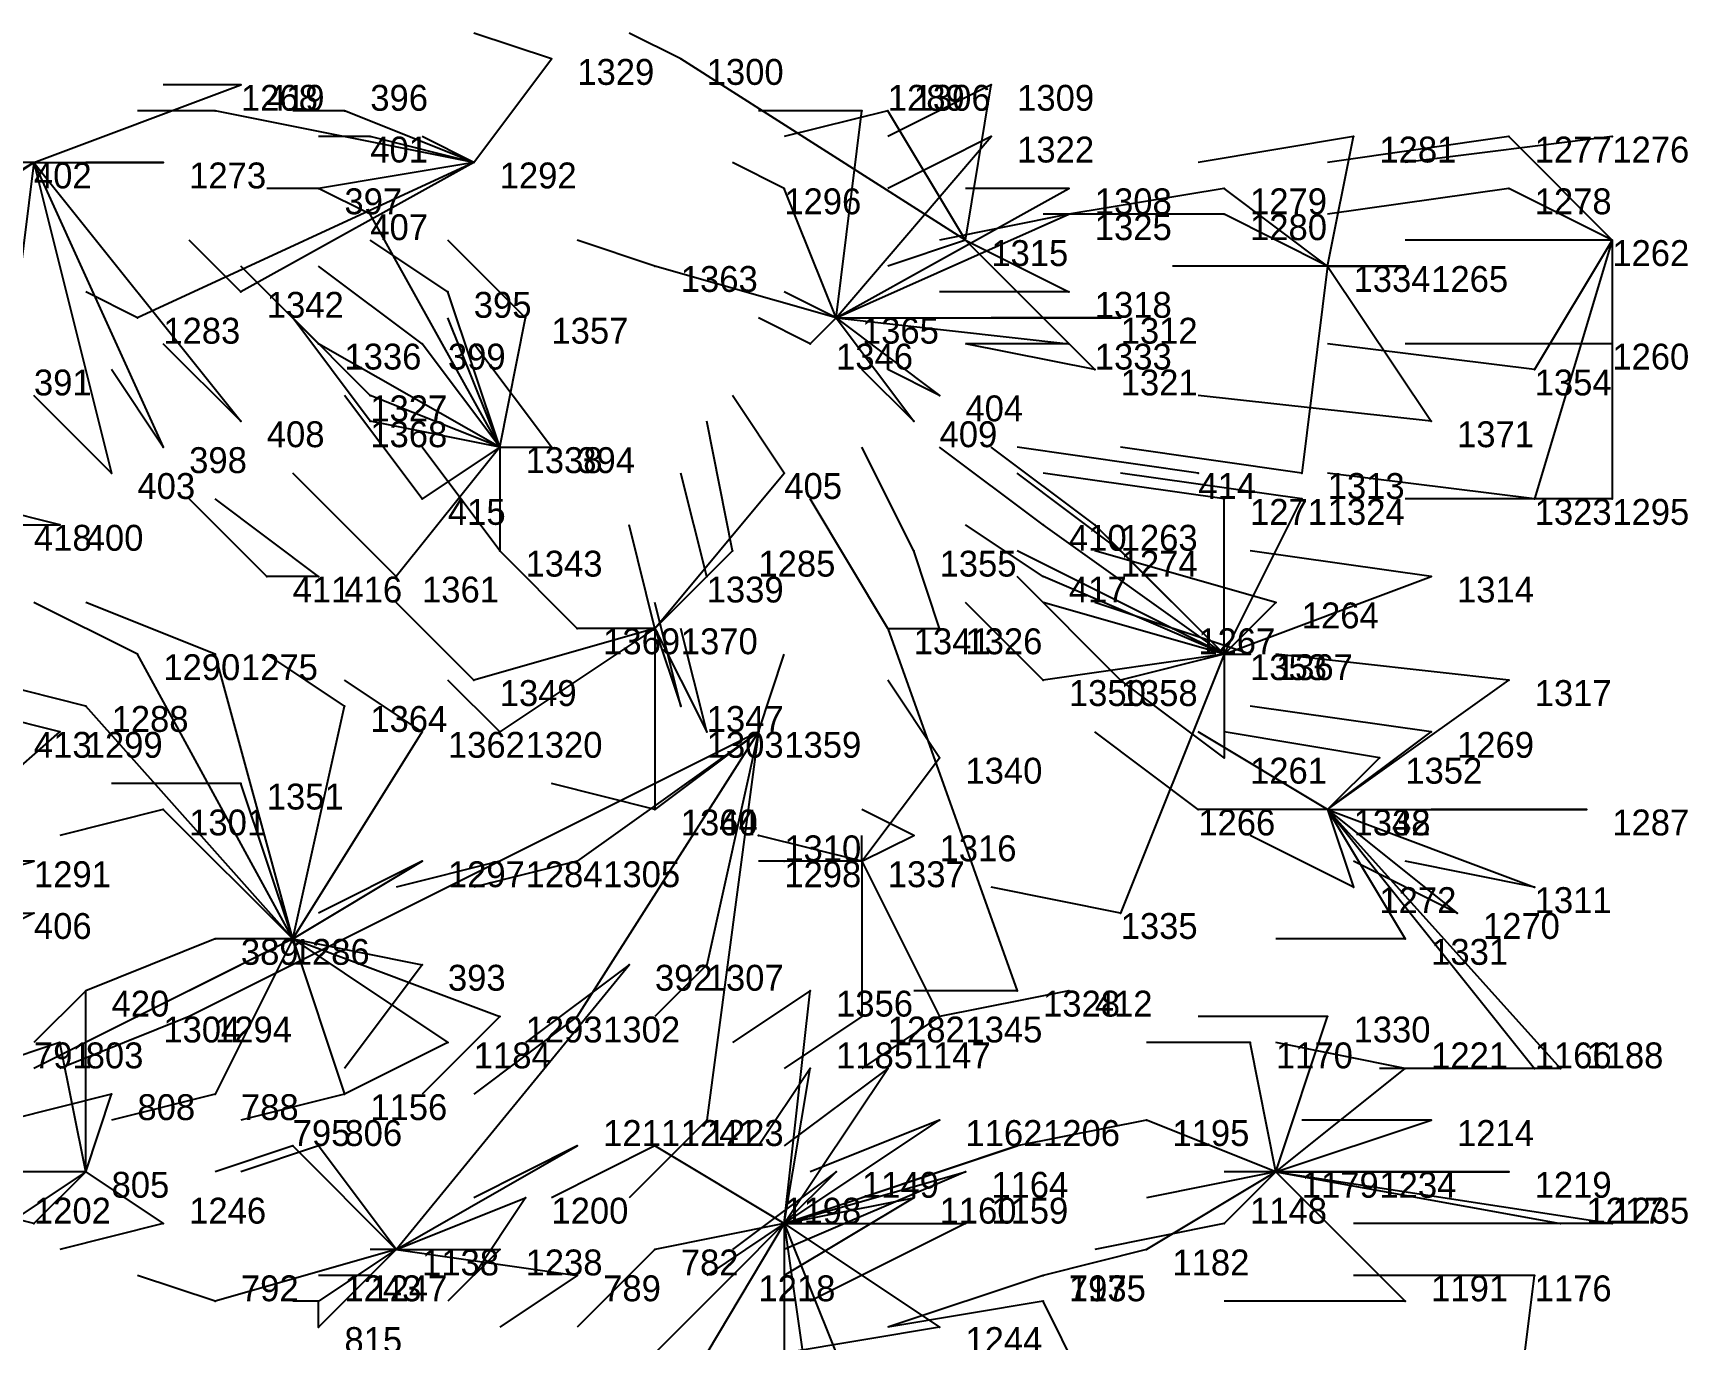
# Model space of a CAD drawing. Extents: x 13.668 to 13.876, y -34.05 to -33.931.
# Drawn here: x 13.812 to 13.8759, y -33.9815 to -33.931 of the extents above; entities that cross this region are included whole.
import ezdxf

# ---------------------------------------------------------------- set-up
doc = ezdxf.new("R2010")
doc.units = 0
for name, color, linetype in [('Facilities', 3, 'CONTINUOUS'), ('Facilities_lines', 3, 'CONTINUOUS'), ('Normals', 1, 'CONTINUOUS'), ('Source_points', 5, 'CONTINUOUS'), ('Text', 3, 'CONTINUOUS')]:
    doc.layers.add(name, color=color, linetype=linetype)

msp = doc.modelspace()

# ---------------------------------------------------------------- linework, layer by layer
at = {"layer": 'Facilities', "color": 3}
for p in [(13.873, -33.935, -1.212), (13.812, -33.936, -1.214), (13.829, -33.936, -1.213), (13.848, -33.939, -1.213), (13.873, -33.939, -1.211), (13.862, -33.94, -1.212), (13.843, -33.942, -1.213), (13.83, -33.947, -1.213), (13.857, -33.948, -1.214), (13.846, -33.951, -1.211), (13.823, -33.952, -1.214), (13.836, -33.954, -1.213), (13.845, -33.954, -1.213), (13.858, -33.955, -1.212), (13.84, -33.958, -1.212), (13.862, -33.961, -1.212), (13.844, -33.963, -1.213), (13.822, -33.966, -1.213), (13.852, -33.968, -1.215), (13.814, -33.975, -1.214), (13.86, -33.975, -1.212), (13.841, -33.977, -1.213), (13.826, -33.978, -1.213), (13.851, -33.979, -1.215)]:
    msp.add_point(p, dxfattribs=at)
at = {"layer": 'Facilities_lines', "color": 3}
for p, q in [((13.829, -33.936, -1.213), (13.832, -33.932, -1.213)), ((13.848, -33.939, -1.213), (13.837, -33.932, -1.212)), ((13.812, -33.936, -1.214), (13.82, -33.933, -1.214)), ((13.848, -33.939, -1.213), (13.849, -33.933, -1.212)), ((13.829, -33.936, -1.213), (13.819, -33.934, -1.213)), ((13.829, -33.936, -1.213), (13.824, -33.934, -1.214)), ((13.843, -33.942, -1.213), (13.844, -33.934, -1.213)), ((13.848, -33.939, -1.213), (13.845, -33.934, -1.212)), ((13.829, -33.936, -1.213), (13.825, -33.935, -1.214)), ((13.843, -33.942, -1.213), (13.849, -33.935, -1.213)), ((13.862, -33.94, -1.212), (13.863, -33.935, -1.211)), ((13.873, -33.939, -1.211), (13.869, -33.935, -1.211)), ((13.812, -33.936, -1.214), (13.807, -33.939, -1.213)), ((13.812, -33.936, -1.214), (13.809, -33.938, -1.213)), ((13.812, -33.936, -1.214), (13.811, -33.944, -1.214)), ((13.812, -33.936, -1.214), (13.817, -33.947, -1.214)), ((13.812, -33.936, -1.214), (13.815, -33.948, -1.214)), ((13.812, -33.936, -1.214), (13.82, -33.946, -1.214)), ((13.812, -33.936, -1.214), (13.817, -33.936, -1.213)), ((13.829, -33.936, -1.213), (13.816, -33.942, -1.213)), ((13.829, -33.936, -1.213), (13.82, -33.941, -1.213)), ((13.829, -33.936, -1.213), (13.823, -33.937, -1.214)), ((13.843, -33.942, -1.213), (13.841, -33.937, -1.213)), ((13.843, -33.942, -1.213), (13.852, -33.937, -1.213)), ((13.862, -33.94, -1.212), (13.858, -33.937, -1.212)), ((13.873, -33.939, -1.211), (13.869, -33.937, -1.212)), ((13.83, -33.947, -1.213), (13.825, -33.938, -1.214)), ((13.843, -33.942, -1.213), (13.852, -33.938, -1.213)), ((13.862, -33.94, -1.212), (13.858, -33.938, -1.213)), ((13.848, -33.939, -1.213), (13.852, -33.941, -1.212)), ((13.848, -33.939, -1.213), (13.853, -33.944, -1.212)), ((13.873, -33.939, -1.211), (13.87, -33.949, -1.211)), ((13.873, -33.939, -1.211), (13.87, -33.944, -1.211)), ((13.873, -33.939, -1.211), (13.873, -33.943, -1.211)), ((13.873, -33.939, -1.211), (13.873, -33.949, -1.211)), ((13.843, -33.942, -1.213), (13.836, -33.94, -1.213)), ((13.862, -33.94, -1.212), (13.861, -33.948, -1.212)), ((13.862, -33.94, -1.212), (13.865, -33.94, -1.212)), ((13.862, -33.94, -1.212), (13.866, -33.946, -1.212)), ((13.83, -33.947, -1.213), (13.828, -33.941, -1.214)), ((13.83, -33.947, -1.213), (13.831, -33.942, -1.213)), ((13.843, -33.942, -1.213), (13.842, -33.943, -1.213)), ((13.843, -33.942, -1.213), (13.852, -33.943, -1.213)), ((13.843, -33.942, -1.213), (13.846, -33.946, -1.214)), ((13.843, -33.942, -1.213), (13.847, -33.945, -1.214)), ((13.843, -33.942, -1.213), (13.854, -33.942, -1.213)), ((13.83, -33.947, -1.213), (13.823, -33.943, -1.213)), ((13.83, -33.947, -1.213), (13.827, -33.943, -1.214)), ((13.83, -33.947, -1.213), (13.825, -33.945, -1.213)), ((13.83, -33.947, -1.213), (13.825, -33.946, -1.213)), ((13.83, -33.947, -1.213), (13.826, -33.952, -1.212)), ((13.83, -33.947, -1.213), (13.827, -33.949, -1.214)), ((13.83, -33.947, -1.213), (13.832, -33.947, -1.214)), ((13.83, -33.947, -1.213), (13.83, -33.951, -1.213)), ((13.836, -33.954, -1.213), (13.841, -33.948, -1.214)), ((13.858, -33.955, -1.212), (13.858, -33.949, -1.212)), ((13.858, -33.955, -1.212), (13.861, -33.949, -1.213)), ((13.8, -33.95, -1.214), (13.813, -33.95, -1.214)), ((13.858, -33.955, -1.212), (13.851, -33.95, -1.214)), ((13.858, -33.955, -1.212), (13.853, -33.95, -1.212)), ((13.836, -33.954, -1.213), (13.839, -33.951, -1.212)), ((13.858, -33.955, -1.212), (13.854, -33.951, -1.212)), ((13.823, -33.952, -1.214), (13.821, -33.952, -1.214)), ((13.836, -33.954, -1.213), (13.838, -33.952, -1.212)), ((13.858, -33.955, -1.212), (13.851, -33.952, -1.214)), ((13.858, -33.955, -1.212), (13.866, -33.952, -1.211)), ((13.858, -33.955, -1.212), (13.86, -33.953, -1.212)), ((13.836, -33.954, -1.213), (13.829, -33.956, -1.213)), ((13.836, -33.954, -1.213), (13.83, -33.958, -1.212)), ((13.836, -33.954, -1.213), (13.833, -33.954, -1.212)), ((13.836, -33.954, -1.213), (13.837, -33.957, -1.213)), ((13.836, -33.954, -1.213), (13.836, -33.961, -1.213)), ((13.836, -33.954, -1.213), (13.838, -33.958, -1.212)), ((13.845, -33.954, -1.213), (13.847, -33.954, -1.212)), ((13.845, -33.954, -1.213), (13.85, -33.968, -1.211)), ((13.858, -33.955, -1.212), (13.856, -33.954, -1.212)), ((13.822, -33.966, -1.213), (13.816, -33.955, -1.213)), ((13.822, -33.966, -1.213), (13.819, -33.955, -1.212)), ((13.858, -33.955, -1.212), (13.851, -33.956, -1.213)), ((13.858, -33.955, -1.212), (13.854, -33.965, -1.212)), ((13.858, -33.955, -1.212), (13.854, -33.956, -1.213)), ((13.858, -33.955, -1.212), (13.858, -33.959, -1.212)), ((13.858, -33.955, -1.212), (13.859, -33.955, -1.211)), ((13.862, -33.961, -1.212), (13.869, -33.956, -1.212)), ((13.822, -33.966, -1.213), (13.814, -33.957, -1.213)), ((13.822, -33.966, -1.213), (13.824, -33.957, -1.213)), ((13.805, -33.965, -1.214), (13.813, -33.958, -1.212)), ((13.84, -33.958, -1.212), (13.818, -33.969, -1.212)), ((13.822, -33.966, -1.213), (13.827, -33.958, -1.212)), ((13.84, -33.958, -1.212), (13.83, -33.963, -1.212)), ((13.84, -33.958, -1.212), (13.833, -33.969, -1.212)), ((13.84, -33.958, -1.212), (13.833, -33.963, -1.212)), ((13.84, -33.958, -1.212), (13.836, -33.961, -1.212)), ((13.84, -33.958, -1.212), (13.838, -33.973, -1.212)), ((13.84, -33.958, -1.212), (13.838, -33.967, -1.212)), ((13.862, -33.961, -1.212), (13.866, -33.958, -1.212)), ((13.844, -33.963, -1.213), (13.847, -33.959, -1.213)), ((13.862, -33.961, -1.212), (13.864, -33.959, -1.212)), ((13.822, -33.966, -1.213), (13.82, -33.96, -1.213)), ((13.822, -33.966, -1.213), (13.817, -33.961, -1.213)), ((13.862, -33.961, -1.212), (13.857, -33.961, -1.212)), ((13.862, -33.961, -1.212), (13.87, -33.971, -1.212)), ((13.862, -33.961, -1.212), (13.871, -33.971, -1.211)), ((13.862, -33.961, -1.212), (13.867, -33.965, -1.211)), ((13.862, -33.961, -1.212), (13.863, -33.964, -1.212)), ((13.862, -33.961, -1.212), (13.872, -33.961, -1.212)), ((13.862, -33.961, -1.212), (13.87, -33.964, -1.211)), ((13.862, -33.961, -1.212), (13.865, -33.966, -1.212)), ((13.862, -33.961, -1.212), (13.862, -33.961, -1.211)), ((13.844, -33.963, -1.213), (13.84, -33.962, -1.213)), ((13.844, -33.963, -1.213), (13.846, -33.962, -1.212)), ((13.805, -33.965, -1.214), (13.812, -33.963, -1.213)), ((13.822, -33.966, -1.213), (13.827, -33.963, -1.213)), ((13.844, -33.963, -1.213), (13.841, -33.963, -1.212)), ((13.844, -33.963, -1.213), (13.844, -33.969, -1.212)), ((13.844, -33.963, -1.213), (13.847, -33.969, -1.211)), ((13.805, -33.965, -1.214), (13.812, -33.965, -1.214)), ((13.822, -33.966, -1.213), (13.816, -33.969, -1.213)), ((13.822, -33.966, -1.213), (13.819, -33.966, -1.214)), ((13.822, -33.966, -1.213), (13.819, -33.972, -1.214)), ((13.822, -33.966, -1.213), (13.827, -33.967, -1.214)), ((13.822, -33.966, -1.213), (13.824, -33.972, -1.213)), ((13.822, -33.966, -1.213), (13.828, -33.97, -1.213)), ((13.822, -33.966, -1.213), (13.83, -33.969, -1.213)), ((13.826, -33.978, -1.213), (13.835, -33.967, -1.214)), ((13.814, -33.975, -1.214), (13.814, -33.968, -1.214)), ((13.841, -33.977, -1.213), (13.842, -33.968, -1.213)), ((13.86, -33.975, -1.212), (13.862, -33.969, -1.211)), ((13.814, -33.975, -1.214), (13.813, -33.97, -1.214)), ((13.86, -33.975, -1.212), (13.859, -33.97, -1.211)), ((13.841, -33.977, -1.213), (13.845, -33.971, -1.213)), ((13.841, -33.977, -1.213), (13.842, -33.971, -1.212)), ((13.86, -33.975, -1.212), (13.865, -33.971, -1.212)), ((13.814, -33.975, -1.214), (13.815, -33.972, -1.214)), ((13.841, -33.977, -1.213), (13.847, -33.973, -1.213)), ((13.86, -33.975, -1.212), (13.855, -33.973, -1.211)), ((13.86, -33.975, -1.212), (13.866, -33.973, -1.211)), ((13.826, -33.978, -1.213), (13.822, -33.974, -1.214)), ((13.826, -33.978, -1.213), (13.823, -33.974, -1.214)), ((13.826, -33.978, -1.213), (13.833, -33.974, -1.213)), ((13.841, -33.977, -1.213), (13.836, -33.974, -1.213)), ((13.841, -33.977, -1.213), (13.85, -33.974, -1.212)), ((13.814, -33.975, -1.214), (13.808, -33.979, -1.214)), ((13.814, -33.975, -1.214), (13.812, -33.977, -1.213)), ((13.814, -33.975, -1.214), (13.817, -33.977, -1.212)), ((13.841, -33.977, -1.213), (13.843, -33.975, -1.213)), ((13.841, -33.977, -1.213), (13.848, -33.975, -1.212)), ((13.86, -33.975, -1.212), (13.855, -33.978, -1.212)), ((13.86, -33.975, -1.212), (13.858, -33.977, -1.212)), ((13.86, -33.975, -1.212), (13.865, -33.98, -1.212)), ((13.86, -33.975, -1.212), (13.871, -33.977, -1.212)), ((13.86, -33.975, -1.212), (13.869, -33.975, -1.212)), ((13.86, -33.975, -1.212), (13.863, -33.975, -1.211)), ((13.86, -33.975, -1.212), (13.873, -33.977, -1.212)), ((13.826, -33.978, -1.213), (13.831, -33.976, -1.213)), ((13.841, -33.977, -1.213), (13.846, -33.976, -1.212)), ((13.841, -33.977, -1.213), (13.836, -33.978, -1.214)), ((13.841, -33.977, -1.213), (13.838, -33.982, -1.214)), ((13.841, -33.977, -1.213), (13.839, -33.979, -1.212)), ((13.841, -33.977, -1.213), (13.841, -33.989, -1.214)), ((13.841, -33.977, -1.213), (13.843, -33.982, -1.213)), ((13.841, -33.977, -1.213), (13.848, -33.977, -1.213)), ((13.841, -33.977, -1.213), (13.842, -33.984, -1.212)), ((13.841, -33.977, -1.213), (13.847, -33.981, -1.213)), ((13.826, -33.978, -1.213), (13.819, -33.98, -1.214)), ((13.826, -33.978, -1.213), (13.823, -33.981, -1.214)), ((13.826, -33.978, -1.213), (13.823, -33.98, -1.213)), ((13.826, -33.978, -1.213), (13.825, -33.979, -1.213)), ((13.826, -33.978, -1.213), (13.833, -33.979, -1.214)), ((13.826, -33.978, -1.213), (13.83, -33.978, -1.212)), ((13.869, -33.987, -1.211), (13.87, -33.979, -1.211)), ((13.854, -33.986, -1.212), (13.851, -33.98, -1.212))]:
    msp.add_line(p, q, dxfattribs=at)
at = {"layer": 'Normals', "color": 1}
for p, q in [((13.832, -33.932, -1.213), (13.829, -33.931, -1.113)), ((13.837, -33.932, -1.212), (13.835, -33.931, -1.112)), ((13.82, -33.933, -1.214), (13.817, -33.933, -1.114)), ((13.849, -33.933, -1.212), (13.845, -33.935, -1.112)), ((13.819, -33.934, -1.213), (13.816, -33.934, -1.113)), ((13.824, -33.934, -1.214), (13.822, -33.934, -1.114)), ((13.844, -33.934, -1.213), (13.84, -33.934, -1.113)), ((13.845, -33.934, -1.212), (13.841, -33.935, -1.112)), ((13.825, -33.935, -1.214), (13.823, -33.935, -1.114)), ((13.829, -33.936, -1.213), (13.827, -33.935, -1.113)), ((13.849, -33.935, -1.213), (13.845, -33.937, -1.113)), ((13.863, -33.935, -1.211), (13.857, -33.936, -1.111)), ((13.869, -33.935, -1.211), (13.862, -33.936, -1.111)), ((13.873, -33.935, -1.212), (13.865, -33.936, -1.112)), ((13.812, -33.936, -1.214), (13.809, -33.936, -1.114)), ((13.817, -33.936, -1.213), (13.814, -33.936, -1.113)), ((13.841, -33.937, -1.213), (13.839, -33.936, -1.113)), ((13.823, -33.937, -1.214), (13.821, -33.937, -1.114)), ((13.825, -33.938, -1.214), (13.823, -33.937, -1.114)), ((13.852, -33.937, -1.213), (13.848, -33.937, -1.113)), ((13.858, -33.937, -1.212), (13.852, -33.938, -1.112)), ((13.869, -33.937, -1.212), (13.862, -33.938, -1.112)), ((13.852, -33.938, -1.213), (13.847, -33.939, -1.113)), ((13.858, -33.938, -1.213), (13.851, -33.938, -1.113)), ((13.82, -33.941, -1.213), (13.818, -33.939, -1.113)), ((13.828, -33.941, -1.214), (13.825, -33.939, -1.114)), ((13.831, -33.942, -1.213), (13.828, -33.939, -1.113)), ((13.836, -33.94, -1.213), (13.833, -33.939, -1.113)), ((13.848, -33.939, -1.213), (13.845, -33.94, -1.113)), ((13.873, -33.939, -1.211), (13.865, -33.939, -1.111)), ((13.823, -33.943, -1.213), (13.82, -33.94, -1.113)), ((13.827, -33.943, -1.214), (13.823, -33.94, -1.114)), ((13.862, -33.94, -1.212), (13.856, -33.94, -1.112)), ((13.865, -33.94, -1.212), (13.858, -33.94, -1.112)), ((13.816, -33.942, -1.213), (13.814, -33.941, -1.113)), ((13.843, -33.942, -1.213), (13.841, -33.941, -1.113)), ((13.852, -33.941, -1.212), (13.847, -33.941, -1.112)), ((13.825, -33.945, -1.213), (13.822, -33.942, -1.113)), ((13.825, -33.946, -1.213), (13.822, -33.942, -1.113)), ((13.83, -33.947, -1.213), (13.828, -33.942, -1.113)), ((13.842, -33.943, -1.213), (13.84, -33.942, -1.113)), ((13.854, -33.942, -1.213), (13.849, -33.942, -1.113)), ((13.82, -33.946, -1.214), (13.817, -33.943, -1.114)), ((13.832, -33.947, -1.214), (13.829, -33.943, -1.114)), ((13.853, -33.944, -1.212), (13.848, -33.943, -1.112)), ((13.852, -33.943, -1.213), (13.848, -33.943, -1.113)), ((13.87, -33.944, -1.211), (13.862, -33.943, -1.111)), ((13.873, -33.943, -1.211), (13.865, -33.943, -1.111)), ((13.817, -33.947, -1.214), (13.815, -33.944, -1.114)), ((13.846, -33.946, -1.214), (13.844, -33.944, -1.114)), ((13.847, -33.945, -1.214), (13.845, -33.944, -1.114)), ((13.815, -33.948, -1.214), (13.812, -33.945, -1.114)), ((13.827, -33.949, -1.214), (13.824, -33.945, -1.114)), ((13.841, -33.948, -1.214), (13.839, -33.945, -1.114)), ((13.866, -33.946, -1.212), (13.857, -33.945, -1.112)), ((13.839, -33.951, -1.212), (13.838, -33.946, -1.112)), ((13.83, -33.951, -1.213), (13.827, -33.947, -1.113)), ((13.846, -33.951, -1.211), (13.844, -33.947, -1.111)), ((13.851, -33.95, -1.214), (13.847, -33.947, -1.114)), ((13.853, -33.95, -1.212), (13.849, -33.947, -1.112)), ((13.857, -33.948, -1.214), (13.85, -33.947, -1.114)), ((13.861, -33.948, -1.212), (13.854, -33.947, -1.112)), ((13.826, -33.952, -1.212), (13.822, -33.948, -1.112)), ((13.838, -33.952, -1.212), (13.837, -33.948, -1.112)), ((13.854, -33.951, -1.212), (13.85, -33.948, -1.112)), ((13.858, -33.949, -1.212), (13.851, -33.948, -1.112)), ((13.861, -33.949, -1.213), (13.854, -33.948, -1.113)), ((13.87, -33.949, -1.211), (13.862, -33.948, -1.111)), ((13.813, -33.95, -1.214), (13.809, -33.949, -1.114)), ((13.821, -33.952, -1.214), (13.818, -33.949, -1.114)), ((13.823, -33.952, -1.214), (13.819, -33.949, -1.114)), ((13.845, -33.954, -1.213), (13.842, -33.949, -1.113)), ((13.873, -33.949, -1.211), (13.865, -33.949, -1.111)), ((13.836, -33.954, -1.213), (13.835, -33.95, -1.113)), ((13.851, -33.952, -1.214), (13.848, -33.95, -1.114)), ((13.833, -33.954, -1.212), (13.83, -33.951, -1.112)), ((13.847, -33.954, -1.212), (13.846, -33.951, -1.112)), ((13.856, -33.954, -1.212), (13.85, -33.951, -1.112)), ((13.86, -33.953, -1.212), (13.853, -33.951, -1.112)), ((13.866, -33.952, -1.211), (13.859, -33.951, -1.111)), ((13.854, -33.956, -1.213), (13.85, -33.952, -1.113)), ((13.816, -33.955, -1.213), (13.812, -33.953, -1.113)), ((13.819, -33.955, -1.212), (13.814, -33.953, -1.112)), ((13.829, -33.956, -1.213), (13.826, -33.953, -1.113)), ((13.837, -33.957, -1.213), (13.836, -33.953, -1.113)), ((13.851, -33.956, -1.213), (13.848, -33.953, -1.113)), ((13.858, -33.955, -1.212), (13.851, -33.953, -1.112)), ((13.859, -33.955, -1.211), (13.853, -33.953, -1.111)), ((13.838, -33.958, -1.212), (13.837, -33.954, -1.112)), ((13.824, -33.957, -1.213), (13.821, -33.955, -1.113)), ((13.84, -33.958, -1.212), (13.841, -33.955, -1.112)), ((13.869, -33.956, -1.212), (13.86, -33.955, -1.112)), ((13.814, -33.957, -1.213), (13.81, -33.956, -1.113)), ((13.827, -33.958, -1.212), (13.824, -33.956, -1.112)), ((13.83, -33.958, -1.212), (13.828, -33.956, -1.112)), ((13.847, -33.959, -1.213), (13.845, -33.956, -1.113)), ((13.858, -33.959, -1.212), (13.854, -33.956, -1.112)), ((13.813, -33.958, -1.212), (13.809, -33.957, -1.112)), ((13.866, -33.958, -1.212), (13.859, -33.957, -1.112)), ((13.857, -33.961, -1.212), (13.853, -33.958, -1.112)), ((13.862, -33.961, -1.211), (13.857, -33.958, -1.111)), ((13.862, -33.961, -1.212), (13.857, -33.958, -1.112)), ((13.864, -33.959, -1.212), (13.858, -33.958, -1.112)), ((13.82, -33.96, -1.213), (13.815, -33.96, -1.113)), ((13.836, -33.961, -1.212), (13.832, -33.96, -1.112)), ((13.836, -33.961, -1.213), (13.832, -33.96, -1.113)), ((13.817, -33.961, -1.213), (13.813, -33.962, -1.113)), ((13.846, -33.962, -1.212), (13.844, -33.961, -1.112)), ((13.872, -33.961, -1.212), (13.866, -33.961, -1.112)), ((13.84, -33.962, -1.213), (13.84, -33.962, -1.113)), ((13.844, -33.963, -1.213), (13.844, -33.962, -1.113)), ((13.863, -33.964, -1.212), (13.859, -33.962, -1.112)), ((13.812, -33.963, -1.213), (13.811, -33.963, -1.113)), ((13.827, -33.963, -1.213), (13.823, -33.965, -1.113)), ((13.83, -33.963, -1.212), (13.826, -33.964, -1.112)), ((13.833, -33.963, -1.212), (13.829, -33.964, -1.112)), ((13.841, -33.963, -1.212), (13.84, -33.963, -1.112)), ((13.867, -33.965, -1.211), (13.863, -33.963, -1.111)), ((13.87, -33.964, -1.211), (13.865, -33.963, -1.111)), ((13.854, -33.965, -1.212), (13.849, -33.964, -1.112)), ((13.812, -33.965, -1.214), (13.81, -33.966, -1.114)), ((13.819, -33.966, -1.214), (13.814, -33.968, -1.114)), ((13.822, -33.966, -1.213), (13.818, -33.968, -1.113)), ((13.865, -33.966, -1.212), (13.86, -33.966, -1.112)), ((13.827, -33.967, -1.214), (13.824, -33.971, -1.114)), ((13.835, -33.967, -1.214), (13.831, -33.97, -1.114)), ((13.838, -33.967, -1.212), (13.836, -33.969, -1.112)), ((13.814, -33.968, -1.214), (13.812, -33.97, -1.114)), ((13.842, -33.968, -1.213), (13.839, -33.97, -1.113)), ((13.85, -33.968, -1.211), (13.846, -33.968, -1.111)), ((13.852, -33.968, -1.215), (13.847, -33.969, -1.115)), ((13.816, -33.969, -1.213), (13.812, -33.971, -1.113)), ((13.818, -33.969, -1.212), (13.813, -33.971, -1.112)), ((13.83, -33.969, -1.213), (13.827, -33.972, -1.113)), ((13.833, -33.969, -1.212), (13.829, -33.972, -1.112)), ((13.844, -33.969, -1.212), (13.841, -33.971, -1.112)), ((13.847, -33.969, -1.211), (13.844, -33.971, -1.111)), ((13.862, -33.969, -1.211), (13.857, -33.969, -1.111)), ((13.813, -33.97, -1.214), (13.81, -33.971, -1.114)), ((13.828, -33.97, -1.213), (13.824, -33.972, -1.113)), ((13.859, -33.97, -1.211), (13.855, -33.97, -1.111)), ((13.865, -33.971, -1.212), (13.86, -33.97, -1.112)), ((13.842, -33.971, -1.212), (13.84, -33.974, -1.112)), ((13.845, -33.971, -1.213), (13.841, -33.974, -1.113)), ((13.87, -33.971, -1.212), (13.864, -33.971, -1.112)), ((13.871, -33.971, -1.211), (13.865, -33.971, -1.111)), ((13.815, -33.972, -1.214), (13.811, -33.973, -1.114)), ((13.819, -33.972, -1.214), (13.815, -33.973, -1.114)), ((13.824, -33.972, -1.213), (13.82, -33.973, -1.113)), ((13.838, -33.973, -1.212), (13.835, -33.976, -1.112)), ((13.847, -33.973, -1.213), (13.842, -33.975, -1.113)), ((13.855, -33.973, -1.211), (13.85, -33.974, -1.111)), ((13.866, -33.973, -1.211), (13.861, -33.973, -1.111)), ((13.822, -33.974, -1.214), (13.819, -33.975, -1.114)), ((13.823, -33.974, -1.214), (13.82, -33.975, -1.114)), ((13.833, -33.974, -1.213), (13.829, -33.976, -1.113)), ((13.836, -33.974, -1.213), (13.832, -33.976, -1.113)), ((13.85, -33.974, -1.212), (13.844, -33.976, -1.112)), ((13.814, -33.975, -1.214), (13.81, -33.975, -1.114)), ((13.843, -33.975, -1.213), (13.839, -33.978, -1.113)), ((13.848, -33.975, -1.212), (13.841, -33.978, -1.112)), ((13.86, -33.975, -1.212), (13.855, -33.976, -1.112)), ((13.863, -33.975, -1.211), (13.858, -33.975, -1.111)), ((13.869, -33.975, -1.212), (13.863, -33.975, -1.112)), ((13.812, -33.977, -1.213), (13.808, -33.976, -1.113)), ((13.831, -33.976, -1.213), (13.829, -33.979, -1.113)), ((13.846, -33.976, -1.212), (13.841, -33.979, -1.112)), ((13.817, -33.977, -1.212), (13.813, -33.978, -1.112)), ((13.841, -33.977, -1.213), (13.838, -33.979, -1.113)), ((13.848, -33.977, -1.213), (13.842, -33.98, -1.113)), ((13.858, -33.977, -1.212), (13.853, -33.978, -1.112)), ((13.871, -33.977, -1.212), (13.863, -33.977, -1.112)), ((13.873, -33.977, -1.212), (13.865, -33.977, -1.112)), ((13.826, -33.978, -1.213), (13.825, -33.978, -1.113)), ((13.83, -33.978, -1.212), (13.828, -33.98, -1.112)), ((13.836, -33.978, -1.214), (13.833, -33.981, -1.114)), ((13.855, -33.978, -1.212), (13.851, -33.979, -1.112)), ((13.819, -33.98, -1.214), (13.816, -33.979, -1.114)), ((13.825, -33.979, -1.213), (13.823, -33.979, -1.113)), ((13.833, -33.979, -1.214), (13.83, -33.981, -1.114)), ((13.839, -33.979, -1.212), (13.836, -33.982, -1.112)), ((13.851, -33.979, -1.215), (13.845, -33.981, -1.115)), ((13.87, -33.979, -1.211), (13.863, -33.979, -1.111)), ((13.823, -33.98, -1.213), (13.822, -33.98, -1.113)), ((13.823, -33.981, -1.214), (13.823, -33.98, -1.114)), ((13.851, -33.98, -1.212), (13.845, -33.981, -1.112)), ((13.865, -33.98, -1.212), (13.858, -33.98, -1.112)), ((13.847, -33.981, -1.213), (13.841, -33.982, -1.113))]:
    msp.add_line(p, q, dxfattribs=at)
at = {"layer": 'Source_points', "color": 5}
for p in [(13.832, -33.932, -1.213), (13.837, -33.932, -1.212), (13.82, -33.933, -1.214), (13.849, -33.933, -1.212), (13.819, -33.934, -1.213), (13.824, -33.934, -1.214), (13.844, -33.934, -1.213), (13.845, -33.934, -1.212), (13.825, -33.935, -1.214), (13.849, -33.935, -1.213), (13.863, -33.935, -1.211), (13.869, -33.935, -1.211), (13.817, -33.936, -1.213), (13.823, -33.937, -1.214), (13.841, -33.937, -1.213), (13.852, -33.937, -1.213), (13.858, -33.937, -1.212), (13.869, -33.937, -1.212), (13.825, -33.938, -1.214), (13.852, -33.938, -1.213), (13.858, -33.938, -1.213), (13.836, -33.94, -1.213), (13.865, -33.94, -1.212), (13.82, -33.941, -1.213), (13.828, -33.941, -1.214), (13.852, -33.941, -1.212), (13.816, -33.942, -1.213), (13.831, -33.942, -1.213), (13.854, -33.942, -1.213), (13.823, -33.943, -1.213), (13.827, -33.943, -1.214), (13.842, -33.943, -1.213), (13.852, -33.943, -1.213), (13.873, -33.943, -1.211), (13.853, -33.944, -1.212), (13.87, -33.944, -1.211), (13.825, -33.945, -1.213), (13.847, -33.945, -1.214), (13.82, -33.946, -1.214), (13.825, -33.946, -1.213), (13.846, -33.946, -1.214), (13.866, -33.946, -1.212), (13.817, -33.947, -1.214), (13.832, -33.947, -1.214), (13.815, -33.948, -1.214), (13.841, -33.948, -1.214), (13.861, -33.948, -1.212), (13.827, -33.949, -1.214), (13.858, -33.949, -1.212), (13.861, -33.949, -1.213), (13.87, -33.949, -1.211), (13.873, -33.949, -1.211), (13.813, -33.95, -1.214), (13.851, -33.95, -1.214), (13.853, -33.95, -1.212), (13.83, -33.951, -1.213), (13.839, -33.951, -1.212), (13.854, -33.951, -1.212), (13.821, -33.952, -1.214), (13.826, -33.952, -1.212), (13.838, -33.952, -1.212), (13.851, -33.952, -1.214), (13.866, -33.952, -1.211), (13.86, -33.953, -1.212), (13.833, -33.954, -1.212), (13.847, -33.954, -1.212), (13.856, -33.954, -1.212), (13.816, -33.955, -1.213), (13.819, -33.955, -1.212), (13.859, -33.955, -1.211), (13.829, -33.956, -1.213), (13.851, -33.956, -1.213), (13.854, -33.956, -1.213), (13.869, -33.956, -1.212), (13.814, -33.957, -1.213), (13.824, -33.957, -1.213), (13.837, -33.957, -1.213), (13.813, -33.958, -1.212), (13.827, -33.958, -1.212), (13.83, -33.958, -1.212), (13.838, -33.958, -1.212), (13.866, -33.958, -1.212), (13.847, -33.959, -1.213), (13.858, -33.959, -1.212), (13.864, -33.959, -1.212), (13.82, -33.96, -1.213), (13.817, -33.961, -1.213), (13.836, -33.961, -1.212), (13.836, -33.961, -1.213), (13.857, -33.961, -1.212), (13.862, -33.961, -1.211), (13.872, -33.961, -1.212), (13.84, -33.962, -1.213), (13.846, -33.962, -1.212), (13.812, -33.963, -1.213), (13.827, -33.963, -1.213), (13.83, -33.963, -1.212), (13.833, -33.963, -1.212), (13.841, -33.963, -1.212), (13.863, -33.964, -1.212), (13.87, -33.964, -1.211), (13.812, -33.965, -1.214), (13.854, -33.965, -1.212), (13.867, -33.965, -1.211), (13.819, -33.966, -1.214), (13.865, -33.966, -1.212), (13.827, -33.967, -1.214), (13.835, -33.967, -1.214), (13.838, -33.967, -1.212), (13.814, -33.968, -1.214), (13.842, -33.968, -1.213), (13.85, -33.968, -1.211), (13.816, -33.969, -1.213), (13.818, -33.969, -1.212), (13.83, -33.969, -1.213), (13.833, -33.969, -1.212), (13.844, -33.969, -1.212), (13.847, -33.969, -1.211), (13.862, -33.969, -1.211), (13.813, -33.97, -1.214), (13.828, -33.97, -1.213), (13.859, -33.97, -1.211), (13.842, -33.971, -1.212), (13.845, -33.971, -1.213), (13.865, -33.971, -1.212), (13.87, -33.971, -1.212), (13.871, -33.971, -1.211), (13.815, -33.972, -1.214), (13.819, -33.972, -1.214), (13.824, -33.972, -1.213), (13.838, -33.973, -1.212), (13.847, -33.973, -1.213), (13.855, -33.973, -1.211), (13.866, -33.973, -1.211), (13.822, -33.974, -1.214), (13.823, -33.974, -1.214), (13.833, -33.974, -1.213), (13.836, -33.974, -1.213), (13.85, -33.974, -1.212), (13.843, -33.975, -1.213), (13.848, -33.975, -1.212), (13.863, -33.975, -1.211), (13.869, -33.975, -1.212), (13.831, -33.976, -1.213), (13.846, -33.976, -1.212), (13.812, -33.977, -1.213), (13.817, -33.977, -1.212), (13.848, -33.977, -1.213), (13.858, -33.977, -1.212), (13.871, -33.977, -1.212), (13.873, -33.977, -1.212), (13.83, -33.978, -1.212), (13.836, -33.978, -1.214), (13.855, -33.978, -1.212), (13.825, -33.979, -1.213), (13.833, -33.979, -1.214), (13.839, -33.979, -1.212), (13.87, -33.979, -1.211), (13.819, -33.98, -1.214), (13.823, -33.98, -1.213), (13.851, -33.98, -1.212), (13.865, -33.98, -1.212), (13.823, -33.981, -1.214), (13.847, -33.981, -1.213)]:
    msp.add_point(p, dxfattribs=at)

# ---------------------------------------------------------------- texts
at = {"layer": 'Text', "color": 3}
for s, p in [('1329', (13.833, -33.933, -1.213)), ('1300', (13.838, -33.933, -1.212)), ('1268', (13.82, -33.934, -1.213)), ('419', (13.821, -33.934, -1.214)), ('396', (13.825, -33.934, -1.214)), ('1289', (13.845, -33.934, -1.213)), ('1306', (13.846, -33.934, -1.212)), ('1309', (13.85, -33.934, -1.212)), ('401', (13.825, -33.936, -1.214)), ('1322', (13.85, -33.936, -1.213)), ('1281', (13.864, -33.936, -1.211)), ('1277', (13.87, -33.936, -1.211)), ('1276', (13.873, -33.936, -1.212)), ('402', (13.812, -33.937, -1.214)), ('1273', (13.818, -33.937, -1.213)), ('1292', (13.83, -33.937, -1.213)), ('397', (13.824, -33.938, -1.214)), ('1296', (13.841, -33.938, -1.213)), ('1308', (13.853, -33.938, -1.213)), ('1279', (13.859, -33.938, -1.212)), ('1278', (13.87, -33.938, -1.212)), ('407', (13.825, -33.939, -1.214)), ('1325', (13.853, -33.939, -1.213)), ('1280', (13.859, -33.939, -1.213)), ('1315', (13.849, -33.94, -1.213)), ('1262', (13.873, -33.94, -1.211)), ('1363', (13.837, -33.941, -1.213)), ('1334', (13.863, -33.941, -1.212)), ('1265', (13.866, -33.941, -1.212)), ('1342', (13.821, -33.942, -1.213)), ('395', (13.829, -33.942, -1.214)), ('1318', (13.853, -33.942, -1.212)), ('1283', (13.817, -33.943, -1.213)), ('1357', (13.832, -33.943, -1.213)), ('1365', (13.844, -33.943, -1.213)), ('1312', (13.854, -33.943, -1.213)), ('1336', (13.824, -33.944, -1.213)), ('399', (13.828, -33.944, -1.214)), ('1346', (13.843, -33.944, -1.213)), ('1333', (13.853, -33.944, -1.213)), ('1260', (13.873, -33.944, -1.211)), ('391', (13.812, -33.945, -1.214)), ('1321', (13.854, -33.945, -1.212)), ('1354', (13.87, -33.945, -1.211)), ('1327', (13.825, -33.946, -1.213)), ('404', (13.848, -33.946, -1.214)), ('408', (13.821, -33.947, -1.214)), ('1368', (13.825, -33.947, -1.213)), ('409', (13.847, -33.947, -1.214)), ('1371', (13.867, -33.947, -1.212)), ('398', (13.818, -33.948, -1.214)), ('1338', (13.831, -33.948, -1.213)), ('394', (13.833, -33.948, -1.214)), ('403', (13.816, -33.949, -1.214)), ('405', (13.841, -33.949, -1.214)), ('414', (13.857, -33.949, -1.214)), ('1313', (13.862, -33.949, -1.212)), ('415', (13.828, -33.95, -1.214)), ('1271', (13.859, -33.95, -1.212)), ('1324', (13.862, -33.95, -1.213)), ('1323', (13.87, -33.95, -1.211)), ('1295', (13.873, -33.95, -1.211)), ('418', (13.812, -33.951, -1.214)), ('400', (13.814, -33.951, -1.214)), ('410', (13.852, -33.951, -1.214)), ('1263', (13.854, -33.951, -1.212)), ('1343', (13.831, -33.952, -1.213)), ('1285', (13.84, -33.952, -1.212)), ('1355', (13.847, -33.952, -1.211)), ('1274', (13.854, -33.952, -1.212)), ('411', (13.822, -33.953, -1.214)), ('416', (13.824, -33.953, -1.214)), ('1361', (13.827, -33.953, -1.212)), ('1339', (13.838, -33.953, -1.212)), ('417', (13.852, -33.953, -1.214)), ('1314', (13.867, -33.953, -1.211)), ('1264', (13.861, -33.954, -1.212)), ('1369', (13.834, -33.955, -1.212)), ('1370', (13.837, -33.955, -1.213)), ('1341', (13.846, -33.955, -1.213)), ('1326', (13.848, -33.955, -1.212)), ('1267', (13.857, -33.955, -1.212)), ('1290', (13.817, -33.956, -1.213)), ('1275', (13.82, -33.956, -1.212)), ('1353', (13.859, -33.956, -1.212)), ('1367', (13.86, -33.956, -1.211)), ('1349', (13.83, -33.957, -1.213)), ('1350', (13.852, -33.957, -1.213)), ('1358', (13.854, -33.957, -1.213)), ('1317', (13.87, -33.957, -1.212)), ('1288', (13.815, -33.958, -1.213)), ('1364', (13.825, -33.958, -1.213)), ('1347', (13.838, -33.958, -1.213)), ('413', (13.812, -33.959, -1.214)), ('1299', (13.814, -33.959, -1.212)), ('1362', (13.828, -33.959, -1.212)), ('1320', (13.831, -33.959, -1.212)), ('1303', (13.838, -33.959, -1.212)), ('1359', (13.841, -33.959, -1.212)), ('1269', (13.867, -33.959, -1.212)), ('1340', (13.848, -33.96, -1.213)), ('1261', (13.859, -33.96, -1.212)), ('1352', (13.865, -33.96, -1.212)), ('1351', (13.821, -33.961, -1.213)), ('1301', (13.818, -33.962, -1.213)), ('1360', (13.837, -33.962, -1.212)), ('1344', (13.837, -33.962, -1.213)), ('1266', (13.857, -33.962, -1.212)), ('1332', (13.863, -33.962, -1.212)), ('1348', (13.863, -33.962, -1.211)), ('1287', (13.873, -33.962, -1.212)), ('1310', (13.841, -33.963, -1.213)), ('1316', (13.847, -33.963, -1.212)), ('1291', (13.812, -33.964, -1.213)), ('1297', (13.828, -33.964, -1.213)), ('1284', (13.831, -33.964, -1.212)), ('1305', (13.834, -33.964, -1.212)), ('1298', (13.841, -33.964, -1.212)), ('1337', (13.845, -33.964, -1.213)), ('1272', (13.864, -33.965, -1.212)), ('1311', (13.87, -33.965, -1.211)), ('406', (13.812, -33.966, -1.214)), ('1335', (13.854, -33.966, -1.212)), ('1270', (13.868, -33.966, -1.211)), ('389', (13.82, -33.967, -1.214)), ('1286', (13.822, -33.967, -1.213)), ('1331', (13.866, -33.967, -1.212)), ('393', (13.828, -33.968, -1.214)), ('392', (13.836, -33.968, -1.214)), ('1307', (13.838, -33.968, -1.212)), ('420', (13.815, -33.969, -1.214)), ('1356', (13.843, -33.969, -1.213)), ('1328', (13.851, -33.969, -1.211)), ('412', (13.853, -33.969, -1.215)), ('1304', (13.817, -33.97, -1.213)), ('1294', (13.819, -33.97, -1.212)), ('1293', (13.831, -33.97, -1.213)), ('1302', (13.834, -33.97, -1.212)), ('1282', (13.845, -33.97, -1.212)), ('1345', (13.848, -33.97, -1.211)), ('1330', (13.863, -33.97, -1.211)), ('791', (13.812, -33.971, -1.214)), ('803', (13.814, -33.971, -1.214)), ('1184', (13.829, -33.971, -1.213)), ('1185', (13.843, -33.971, -1.212)), ('1147', (13.846, -33.971, -1.213)), ('1170', (13.86, -33.971, -1.211)), ('1221', (13.866, -33.971, -1.212)), ('1166', (13.87, -33.971, -1.212)), ('1188', (13.872, -33.971, -1.211)), ('808', (13.816, -33.973, -1.214)), ('788', (13.82, -33.973, -1.214)), ('1156', (13.825, -33.973, -1.213)), ('795', (13.822, -33.974, -1.214)), ('806', (13.824, -33.974, -1.214)), ('1211', (13.834, -33.974, -1.213)), ('1241', (13.837, -33.974, -1.213)), ('1223', (13.838, -33.974, -1.212)), ('1162', (13.848, -33.974, -1.213)), ('1206', (13.851, -33.974, -1.212)), ('1195', (13.856, -33.974, -1.211)), ('1214', (13.867, -33.974, -1.211)), ('805', (13.815, -33.976, -1.214)), ('1149', (13.844, -33.976, -1.213)), ('1164', (13.849, -33.976, -1.212)), ('1179', (13.861, -33.976, -1.212)), ('1234', (13.864, -33.976, -1.211)), ('1219', (13.87, -33.976, -1.212)), ('1202', (13.812, -33.977, -1.213)), ('1246', (13.818, -33.977, -1.212)), ('1200', (13.832, -33.977, -1.213)), ('1198', (13.841, -33.977, -1.213)), ('1160', (13.847, -33.977, -1.212)), ('1159', (13.849, -33.977, -1.213)), ('1148', (13.859, -33.977, -1.212)), ('1217', (13.872, -33.977, -1.212)), ('1235', (13.873, -33.977, -1.212)), ('1138', (13.827, -33.979, -1.213)), ('1238', (13.831, -33.979, -1.212)), ('782', (13.837, -33.979, -1.214)), ('1182', (13.856, -33.979, -1.212)), ('792', (13.82, -33.98, -1.214)), ('1243', (13.824, -33.98, -1.213)), ('1247', (13.825, -33.98, -1.213)), ('789', (13.834, -33.98, -1.214)), ('1218', (13.84, -33.98, -1.212)), ('797', (13.852, -33.98, -1.215)), ('1135', (13.852, -33.98, -1.212)), ('1191', (13.866, -33.98, -1.212)), ('1176', (13.87, -33.98, -1.211)), ('815', (13.824, -33.982, -1.214)), ('1244', (13.848, -33.982, -1.213))]:
    msp.add_text(s, height=0.001, dxfattribs=at).set_placement(p)

doc.saveas('drawing.dxf')
